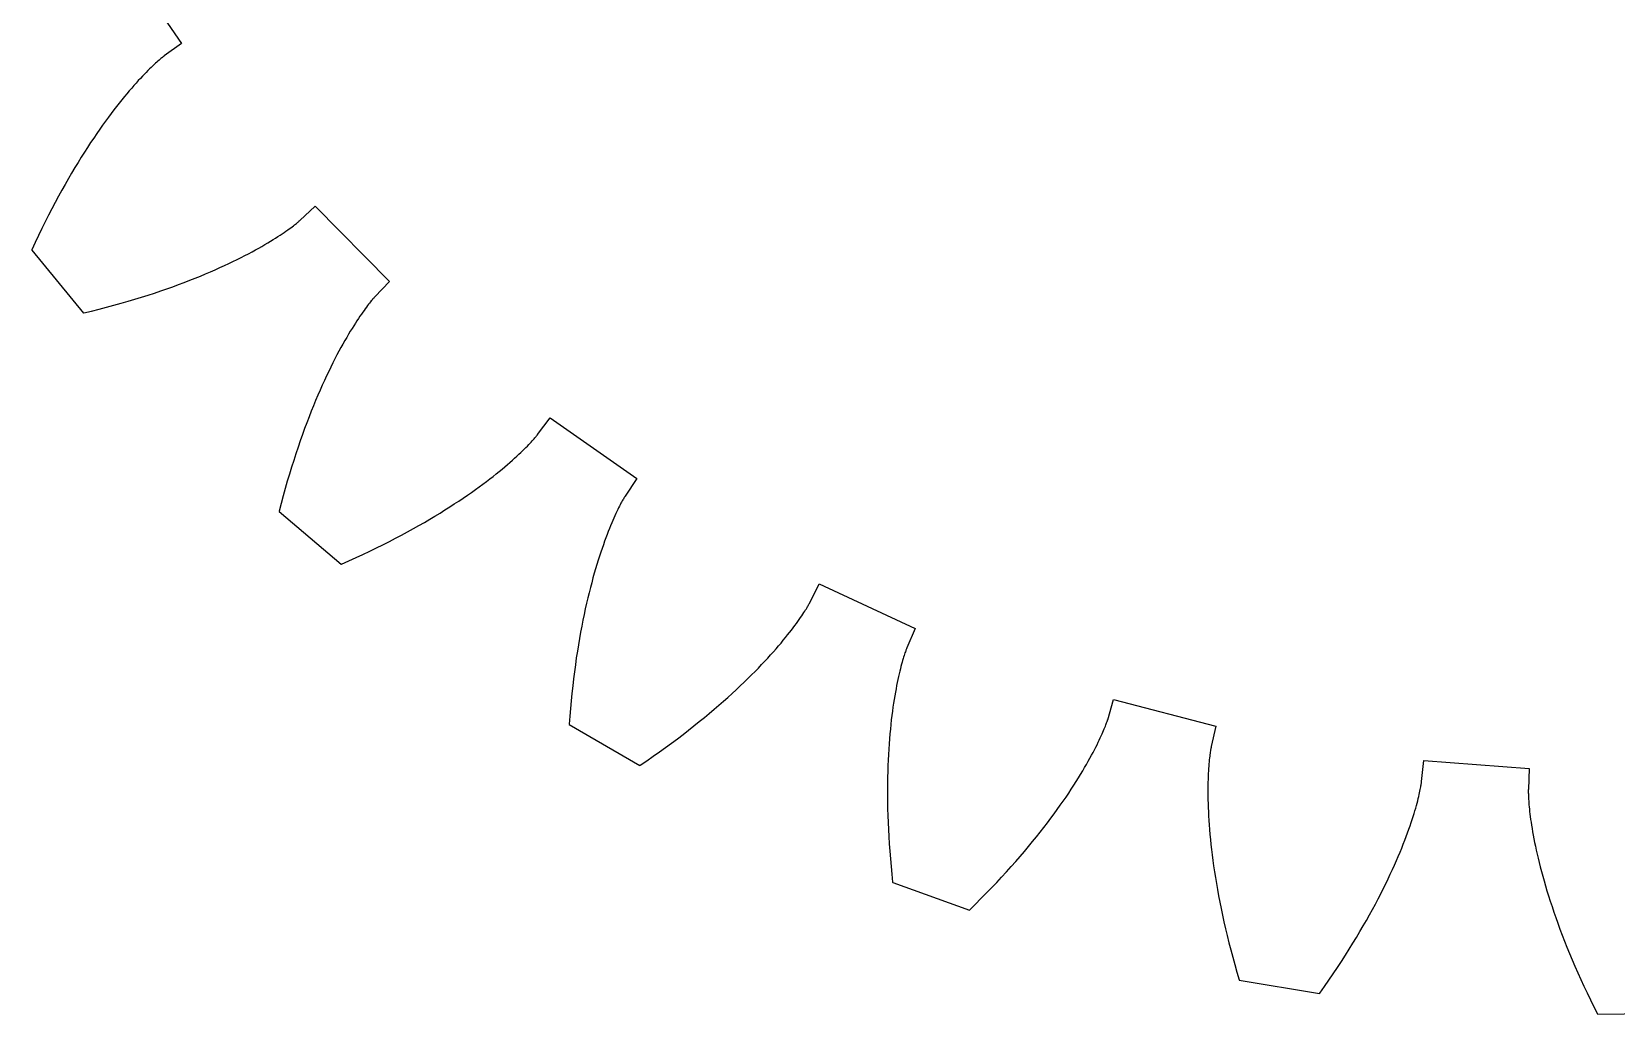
# Model space of a CAD drawing. Header units: metres. Extents: x -37 to 37, y -37 to 36.9.
# Drawn here: x -29.05 to 0.15, y -37 to -18.89 of the extents above; entities that cross this region are included whole.
import ezdxf

# ---------------------------------------------------------------- set-up
doc = ezdxf.new("R2010")
doc.units = ezdxf.units.M
doc.layers.add('1', color=7, linetype='Continuous')

msp = doc.modelspace()

# ---------------------------------------------------------------- linework, layer by layer
at = {"layer": '1'}
for p, q in [((-27.390263, -17.493525), (-26.293037, -19.103043)), ((-26.293037, -19.103043), (-26.607939, -19.331831)), ((-26.848536, -19.543451), (-26.878139, -19.572292)), ((-26.820494, -19.516603), (-26.848536, -19.543451)), ((-26.794043, -19.49172), (-26.820494, -19.516603)), ((-26.769217, -19.468767), (-26.794043, -19.49172)), ((-26.74604, -19.447714), (-26.769217, -19.468767)), ((-26.724554, -19.428534), (-26.74604, -19.447714)), ((-26.704784, -19.411192), (-26.724554, -19.428534)), ((-26.68676, -19.395658), (-26.704784, -19.411192)), ((-26.670509, -19.381901), (-26.68676, -19.395658)), ((-26.656069, -19.369888), (-26.670509, -19.381901)), ((-26.643461, -19.359585), (-26.656069, -19.369888)), ((-26.632719, -19.350962), (-26.643461, -19.359585)), ((-26.623871, -19.343983), (-26.632719, -19.350962)), ((-26.61694, -19.338614), (-26.623871, -19.343983)), ((-26.611958, -19.334824), (-26.61694, -19.338614)), ((-26.607939, -19.331831), (-26.611958, -19.334824)), ((-27.126192, -19.832314), (-27.167051, -19.878098)), ((-27.086618, -19.788744), (-27.126192, -19.832314)), ((-27.048367, -19.74736), (-27.086618, -19.788744)), ((-27.011469, -19.708136), (-27.048367, -19.74736)), ((-26.975965, -19.671045), (-27.011469, -19.708136)), ((-26.941887, -19.636059), (-26.975965, -19.671045)), ((-26.909266, -19.603149), (-26.941887, -19.636059)), ((-26.878139, -19.572292), (-26.909266, -19.603149)), ((-27.389378, -20.141071), (-27.437193, -20.200651)), ((-27.342628, -20.083853), (-27.389378, -20.141071)), ((-27.296988, -20.028971), (-27.342628, -20.083853)), ((-27.252487, -19.9764), (-27.296988, -20.028971)), ((-27.20916, -19.926115), (-27.252487, -19.9764)), ((-27.167051, -19.878098), (-27.20916, -19.926115)), ((-27.586653, -20.393764), (-27.638353, -20.463001)), ((-27.535868, -20.326973), (-27.586653, -20.393764)), ((-27.486034, -20.262609), (-27.535868, -20.326973)), ((-27.437193, -20.200651), (-27.486034, -20.262609)), ((-27.798548, -20.685608), (-27.853508, -20.764839)), ((-27.744341, -20.608904), (-27.798548, -20.685608)), ((-27.690929, -20.534708), (-27.744341, -20.608904)), ((-27.638353, -20.463001), (-27.690929, -20.534708)), ((-28.022533, -21.017891), (-28.080116, -21.107418)), ((-27.965542, -20.930962), (-28.022533, -21.017891)), ((-27.909189, -20.846619), (-27.965542, -20.930962)), ((-27.853508, -20.764839), (-27.909189, -20.846619)), ((-28.196903, -21.294342), (-28.256021, -21.391769)), ((-28.138254, -21.199562), (-28.196903, -21.294342)), ((-28.080116, -21.107418), (-28.138254, -21.199562)), ((-28.3755, -21.594633), (-28.435776, -21.7001)), ((-28.315567, -21.491861), (-28.3755, -21.594633)), ((-28.256021, -21.391769), (-28.315567, -21.491861)), ((-28.496353, -21.808273), (-28.55719, -21.919167)), ((-28.435776, -21.7001), (-28.496353, -21.808273)), ((-28.679464, -22.149164), (-28.740818, -22.268293)), ((-28.618242, -22.032793), (-28.679464, -22.149164)), ((-28.55719, -21.919167), (-28.618242, -22.032793)), ((-24.11186, -22.367842), (-23.8265, -22.103121)), ((-23.8265, -22.103121), (-22.459515, -23.490852)), ((-28.802258, -22.390188), (-28.863737, -22.514862)), ((-28.740818, -22.268293), (-28.802258, -22.390188)), ((-24.277395, -22.499598), (-24.252258, -22.48093)), ((-24.252258, -22.48093), (-24.229286, -22.463558)), ((-24.229286, -22.463558), (-24.20845, -22.447514)), ((-24.20845, -22.447514), (-24.189724, -22.432833)), ((-24.189724, -22.432833), (-24.173084, -22.419552)), ((-24.173084, -22.419552), (-24.158504, -22.407703)), ((-24.158504, -22.407703), (-24.14596, -22.397327)), ((-24.14596, -22.397327), (-24.13542, -22.388456)), ((-24.13542, -22.388456), (-24.126863, -22.381123)), ((-24.126863, -22.381123), (-24.120256, -22.37536)), ((-24.120256, -22.37536), (-24.115572, -22.371206)), ((-24.115572, -22.371206), (-24.11186, -22.367842)), ((-28.986647, -22.772581), (-29.047987, -22.905645)), ((-28.925215, -22.642324), (-28.986647, -22.772581)), ((-28.863737, -22.514862), (-28.925215, -22.642324)), ((-24.703106, -22.779541), (-24.652708, -22.74914)), ((-24.652708, -22.74914), (-24.604708, -22.719612)), ((-24.604708, -22.719612), (-24.55909, -22.690996)), ((-24.55909, -22.690996), (-24.515833, -22.663332)), ((-24.515833, -22.663332), (-24.474918, -22.636662)), ((-24.474918, -22.636662), (-24.436323, -22.611021)), ((-24.436323, -22.611021), (-24.400028, -22.586449)), ((-24.400028, -22.586449), (-24.366009, -22.562981)), ((-24.366009, -22.562981), (-24.334246, -22.540659)), ((-24.334246, -22.540659), (-24.304716, -22.519518)), ((-24.304716, -22.519518), (-24.277395, -22.499598)), ((-29.047987, -22.905645), (-29.051403, -22.913229)), ((-29.051403, -22.913229), (-28.098133, -24.072702)), ((-25.267645, -23.08584), (-25.19486, -23.049393)), ((-25.19486, -23.049393), (-25.124628, -23.013454)), ((-25.124628, -23.013454), (-25.056927, -22.97806)), ((-25.056927, -22.97806), (-24.991747, -22.943258)), ((-24.991747, -22.943258), (-24.929077, -22.90909)), ((-24.929077, -22.90909), (-24.868895, -22.875593)), ((-24.868895, -22.875593), (-24.81118, -22.842806)), ((-24.81118, -22.842806), (-24.755926, -22.810778)), ((-24.755926, -22.810778), (-24.703106, -22.779541)), ((-25.943316, -23.390619), (-25.849669, -23.351639)), ((-25.849669, -23.351639), (-25.758665, -23.312822)), ((-25.758665, -23.312822), (-25.670303, -23.274218)), ((-25.670303, -23.274218), (-25.584566, -23.235867)), ((-25.584566, -23.235867), (-25.501442, -23.197807)), ((-25.501442, -23.197807), (-25.420923, -23.160089)), ((-25.420923, -23.160089), (-25.342995, -23.122753)), ((-25.342995, -23.122753), (-25.267645, -23.08584)), ((-26.673731, -23.664515), (-26.56131, -23.625586)), ((-26.56131, -23.625586), (-26.451593, -23.586517)), ((-26.451593, -23.586517), (-26.344574, -23.547352)), ((-26.344574, -23.547352), (-26.240244, -23.508137)), ((-26.240244, -23.508137), (-26.138596, -23.468914)), ((-26.138596, -23.468914), (-26.039623, -23.429728)), ((-26.039623, -23.429728), (-25.943316, -23.390619)), ((-22.459515, -23.490852), (-22.728504, -23.772194)), ((-27.671, -23.965605), (-27.536791, -23.929392)), ((-27.536791, -23.929392), (-27.405315, -23.892683)), ((-27.405315, -23.892683), (-27.276571, -23.85552)), ((-27.276571, -23.85552), (-27.150558, -23.817955)), ((-27.150558, -23.817955), (-27.027271, -23.780025)), ((-27.027271, -23.780025), (-26.906706, -23.741779)), ((-26.906706, -23.741779), (-26.788862, -23.70326)), ((-26.788862, -23.70326), (-26.673731, -23.664515)), ((-22.862738, -23.935726), (-22.883068, -23.962744)), ((-22.843695, -23.910873), (-22.862738, -23.935726)), ((-22.825977, -23.888165), (-22.843695, -23.910873)), ((-22.809622, -23.867573), (-22.825977, -23.888165)), ((-22.794661, -23.84907), (-22.809622, -23.867573)), ((-22.781128, -23.832632), (-22.794661, -23.84907)), ((-22.769064, -23.818232), (-22.781128, -23.832632)), ((-22.758499, -23.805845), (-22.769064, -23.818232)), ((-22.74947, -23.795441), (-22.758499, -23.805845)), ((-22.742008, -23.786995), (-22.74947, -23.795441)), ((-22.736149, -23.780476), (-22.742008, -23.786995)), ((-22.731922, -23.775854), (-22.736149, -23.780476)), ((-22.728504, -23.772194), (-22.731922, -23.775854)), ((-28.098133, -24.072702), (-28.090033, -24.070818)), ((-28.090033, -24.070818), (-27.94762, -24.036364)), ((-27.94762, -24.036364), (-27.807941, -24.001278)), ((-27.807941, -24.001278), (-27.671, -23.965605)), ((-23.058357, -24.214504), (-23.087658, -24.259687)), ((-23.030046, -24.171669), (-23.058357, -24.214504)), ((-23.002762, -24.131163), (-23.030046, -24.171669)), ((-22.976542, -24.092957), (-23.002762, -24.131163)), ((-22.951426, -24.057037), (-22.976542, -24.092957)), ((-22.927448, -24.023375), (-22.951426, -24.057037)), ((-22.90465, -23.991951), (-22.927448, -24.023375)), ((-22.883068, -23.962744), (-22.90465, -23.991951)), ((-23.247601, -24.521494), (-23.282, -24.581165)), ((-23.213947, -24.464279), (-23.247601, -24.521494)), ((-23.181091, -24.409513), (-23.213947, -24.464279)), ((-23.149063, -24.357172), (-23.181091, -24.409513)), ((-23.117905, -24.307236), (-23.149063, -24.357172)), ((-23.087658, -24.259687), (-23.117905, -24.307236)), ((-23.389297, -24.775122), (-23.426291, -24.844805)), ((-23.352888, -24.707962), (-23.389297, -24.775122)), ((-23.317108, -24.643314), (-23.352888, -24.707962)), ((-23.282, -24.581165), (-23.317108, -24.643314)), ((-23.54038, -25.069174), (-23.579308, -25.149117)), ((-23.501873, -24.991817), (-23.54038, -25.069174)), ((-23.463829, -24.917032), (-23.501873, -24.991817)), ((-23.426291, -24.844805), (-23.463829, -24.917032)), ((-23.658253, -25.316807), (-23.698181, -25.404577)), ((-23.618612, -25.231657), (-23.658253, -25.316807)), ((-23.579308, -25.149117), (-23.618612, -25.231657)), ((-23.819307, -25.683743), (-23.85998, -25.782114)), ((-23.778753, -25.588036), (-23.819307, -25.683743)), ((-23.738365, -25.494986), (-23.778753, -25.588036)), ((-23.698181, -25.404577), (-23.738365, -25.494986)), ((-23.90073, -25.88316), (-23.941511, -25.986887)), ((-23.85998, -25.782114), (-23.90073, -25.88316)), ((-24.023001, -26.202421), (-24.06362, -26.314243)), ((-23.982285, -26.093306), (-24.023001, -26.202421)), ((-23.941511, -25.986887), (-23.982285, -26.093306)), ((-19.730436, -26.313721), (-19.496929, -26.002302)), ((-19.496929, -26.002302), (-17.904123, -27.12365)), ((-24.144384, -26.546028), (-24.184443, -26.666002)), ((-24.104095, -26.428776), (-24.144384, -26.546028)), ((-24.06362, -26.314243), (-24.104095, -26.428776)), ((-19.974939, -26.580269), (-19.945656, -26.551104)), ((-19.945656, -26.551104), (-19.918388, -26.52347)), ((-19.918388, -26.52347), (-19.893108, -26.497396)), ((-19.893108, -26.497396), (-19.869785, -26.472918)), ((-19.869785, -26.472918), (-19.848385, -26.450062)), ((-19.848385, -26.450062), (-19.828884, -26.428867)), ((-19.828884, -26.428867), (-19.811247, -26.409359)), ((-19.811247, -26.409359), (-19.795443, -26.391571)), ((-19.795443, -26.391571), (-19.781443, -26.375532)), ((-19.781443, -26.375532), (-19.769213, -26.361273)), ((-19.769213, -26.361273), (-19.75872, -26.348822)), ((-19.75872, -26.348822), (-19.749937, -26.338211)), ((-19.749937, -26.338211), (-19.742826, -26.329468)), ((-19.742826, -26.329468), (-19.737352, -26.322618)), ((-19.737352, -26.322618), (-19.733488, -26.317694)), ((-19.733488, -26.317694), (-19.730436, -26.313721)), ((-24.224224, -26.788704), (-24.263683, -26.914137)), ((-24.184443, -26.666002), (-24.224224, -26.788704)), ((-20.285061, -26.864542), (-20.238668, -26.824377)), ((-20.238668, -26.824377), (-20.194508, -26.785463)), ((-20.194508, -26.785463), (-20.152552, -26.747839)), ((-20.152552, -26.747839), (-20.112776, -26.711538)), ((-20.112776, -26.711538), (-20.075153, -26.676596)), ((-20.075153, -26.676596), (-20.03966, -26.643049)), ((-20.03966, -26.643049), (-20.006262, -26.610928)), ((-20.006262, -26.610928), (-19.974939, -26.580269)), ((-24.30278, -27.042307), (-24.341467, -27.173214)), ((-24.263683, -26.914137), (-24.30278, -27.042307)), ((-20.674335, -27.177696), (-20.611649, -27.129795)), ((-20.611649, -27.129795), (-20.551355, -27.082882)), ((-20.551355, -27.082882), (-20.493439, -27.037001)), ((-20.493439, -27.037001), (-20.437876, -26.992191)), ((-20.437876, -26.992191), (-20.38464, -26.948486)), ((-20.38464, -26.948486), (-20.333708, -26.905922)), ((-20.333708, -26.905922), (-20.285061, -26.864542)), ((-17.904123, -27.12365), (-18.118555, -27.448498)), ((-24.417429, -27.443251), (-24.454615, -27.582386)), ((-24.379698, -27.306862), (-24.417429, -27.443251)), ((-24.341467, -27.173214), (-24.379698, -27.306862)), ((-21.101994, -27.483803), (-21.024481, -27.430758)), ((-21.024481, -27.430758), (-20.94949, -27.378469)), ((-20.94949, -27.378469), (-20.876999, -27.326981)), ((-20.876999, -27.326981), (-20.80699, -27.276329)), ((-20.80699, -27.276329), (-20.739443, -27.226555)), ((-20.739443, -27.226555), (-20.674335, -27.177696)), ((-24.491209, -27.724262), (-24.493217, -27.732334)), ((-24.493217, -27.732334), (-23.348232, -28.702961)), ((-24.454615, -27.582386), (-24.491209, -27.724262)), ((-21.527996, -27.758986), (-21.437611, -27.702757)), ((-21.437611, -27.702757), (-21.349834, -27.647081)), ((-21.349834, -27.647081), (-21.264652, -27.592007)), ((-21.264652, -27.592007), (-21.182043, -27.537563)), ((-21.182043, -27.537563), (-21.101994, -27.483803)), ((-18.269453, -27.731165), (-18.287033, -27.768568)), ((-18.252632, -27.696175), (-18.269453, -27.731165)), ((-18.23661, -27.663584), (-18.252632, -27.696175)), ((-18.221432, -27.633369), (-18.23661, -27.663584)), ((-18.207132, -27.605516), (-18.221432, -27.633369)), ((-18.193756, -27.580009), (-18.207132, -27.605516)), ((-18.181339, -27.556828), (-18.193756, -27.580009)), ((-18.169922, -27.535952), (-18.181339, -27.556828)), ((-18.159542, -27.517361), (-18.169922, -27.535952)), ((-18.150244, -27.50104), (-18.159542, -27.517361)), ((-18.142059, -27.486963), (-18.150244, -27.50104)), ((-18.135033, -27.475115), (-18.142059, -27.486963)), ((-18.1292, -27.465473), (-18.135033, -27.475115)), ((-18.124598, -27.458012), (-18.1292, -27.465473)), ((-18.121265, -27.452711), (-18.124598, -27.458012)), ((-18.118555, -27.448498), (-18.121265, -27.452711)), ((-22.019606, -28.046997), (-21.915943, -27.988619)), ((-21.915943, -27.988619), (-21.814966, -27.930588)), ((-21.814966, -27.930588), (-21.716658, -27.872944)), ((-21.716658, -27.872944), (-21.621006, -27.815729)), ((-21.621006, -27.815729), (-21.527996, -27.758986)), ((-18.384892, -27.992287), (-18.406162, -28.044472)), ((-18.36413, -27.942598), (-18.384892, -27.992287)), ((-18.343922, -27.895397), (-18.36413, -27.942598)), ((-18.32431, -27.850668), (-18.343922, -27.895397)), ((-18.305332, -27.808395), (-18.32431, -27.850668)), ((-18.287033, -27.768568), (-18.305332, -27.808395)), ((-22.578651, -28.342573), (-22.461372, -28.283112)), ((-22.461372, -28.283112), (-22.346838, -28.223778)), ((-22.346838, -28.223778), (-22.235041, -28.164619)), ((-22.235041, -28.164619), (-22.125967, -28.105677)), ((-22.125967, -28.105677), (-22.019606, -28.046997)), ((-18.495518, -28.278444), (-18.518709, -28.343298)), ((-18.472622, -28.216141), (-18.495518, -28.278444)), ((-18.450071, -28.156389), (-18.472622, -28.216141)), ((-18.427904, -28.099169), (-18.450071, -28.156389)), ((-18.406162, -28.044472), (-18.427904, -28.099169)), ((-23.206627, -28.640331), (-23.075459, -28.58087)), ((-23.075459, -28.58087), (-22.947084, -28.521318)), ((-22.947084, -28.521318), (-22.821499, -28.461721)), ((-22.821499, -28.461721), (-22.698692, -28.402126)), ((-22.698692, -28.402126), (-22.578651, -28.342573)), ((-18.589649, -28.553297), (-18.613605, -28.628466)), ((-18.565817, -28.480715), (-18.589649, -28.553297)), ((-18.542156, -28.410719), (-18.565817, -28.480715)), ((-18.518709, -28.343298), (-18.542156, -28.410719)), ((-23.348232, -28.702961), (-23.340599, -28.699659)), ((-23.340599, -28.699659), (-23.206627, -28.640331)), ((-18.685799, -28.869602), (-18.709826, -28.95521)), ((-18.661724, -28.786612), (-18.685799, -28.869602)), ((-18.637646, -28.706236), (-18.661724, -28.786612)), ((-18.613605, -28.628466), (-18.637646, -28.706236)), ((-18.757561, -29.134302), (-18.781176, -29.227791)), ((-18.733761, -29.043442), (-18.757561, -29.134302)), ((-18.709826, -28.95521), (-18.733761, -29.043442)), ((-14.71486, -29.413857), (-14.540711, -29.065746)), ((-14.540711, -29.065746), (-12.773279, -29.884668)), ((-18.827696, -29.422688), (-18.850508, -29.524097)), ((-18.804571, -29.323921), (-18.827696, -29.422688)), ((-18.781176, -29.227791), (-18.804571, -29.323921)), ((-14.764922, -29.502064), (-14.75401, -29.483782)), ((-14.75401, -29.483782), (-14.744523, -29.467567)), ((-14.744523, -29.467567), (-14.736423, -29.453444)), ((-14.736423, -29.453444), (-14.729674, -29.441435)), ((-14.729674, -29.441435), (-14.724238, -29.431562)), ((-14.724238, -29.431562), (-14.720078, -29.423847)), ((-14.720078, -29.423847), (-14.717153, -29.41831)), ((-14.717153, -29.41831), (-14.71486, -29.413857)), ((-18.895014, -29.734848), (-18.91662, -29.844191)), ((-18.872961, -29.628149), (-18.895014, -29.734848)), ((-18.850508, -29.524097), (-18.872961, -29.628149)), ((-14.960311, -29.793106), (-14.933186, -29.755537)), ((-14.933186, -29.755537), (-14.90784, -29.719778)), ((-14.90784, -29.719778), (-14.884235, -29.685854)), ((-14.884235, -29.685854), (-14.862341, -29.653793)), ((-14.862341, -29.653793), (-14.842122, -29.623627)), ((-14.842122, -29.623627), (-14.823544, -29.595377)), ((-14.823544, -29.595377), (-14.806568, -29.569067)), ((-14.806568, -29.569067), (-14.791165, -29.544731)), ((-14.791165, -29.544731), (-14.777295, -29.522387)), ((-14.777295, -29.522387), (-14.764922, -29.502064)), ((-18.958315, -30.070812), (-18.978313, -30.188089)), ((-18.937737, -29.956179), (-18.958315, -30.070812)), ((-18.91662, -29.844191), (-18.937737, -29.956179)), ((-15.202696, -30.104258), (-15.162219, -30.054857)), ((-15.162219, -30.054857), (-15.123744, -30.007053)), ((-15.123744, -30.007053), (-15.087241, -29.960882)), ((-15.087241, -29.960882), (-15.052678, -29.91637)), ((-15.052678, -29.91637), (-15.020023, -29.87355)), ((-15.020023, -29.87355), (-14.989244, -29.832451)), ((-14.989244, -29.832451), (-14.960311, -29.793106)), ((-12.773279, -29.884668), (-12.92626, -30.242586)), ((-18.997688, -30.30801), (-19.016394, -30.430571)), ((-18.978313, -30.188089), (-18.997688, -30.30801)), ((-15.436195, -30.374161), (-15.385248, -30.317236)), ((-15.385248, -30.317236), (-15.336453, -30.261751)), ((-15.336453, -30.261751), (-15.289784, -30.207741)), ((-15.289784, -30.207741), (-15.24521, -30.155233)), ((-15.24521, -30.155233), (-15.202696, -30.104258)), ((-12.968692, -30.360384), (-12.976769, -30.38541)), ((-12.961185, -30.337805), (-12.968692, -30.360384)), ((-12.954293, -30.317661), (-12.961185, -30.337805)), ((-12.948057, -30.29994), (-12.954293, -30.317661)), ((-12.942519, -30.28463), (-12.948057, -30.29994)), ((-12.937721, -30.271717), (-12.942519, -30.28463)), ((-12.933703, -30.261189), (-12.937721, -30.271717)), ((-12.930508, -30.253025), (-12.933703, -30.261189)), ((-12.928175, -30.247213), (-12.930508, -30.253025)), ((-12.92626, -30.242586), (-12.928175, -30.247213)), ((-19.034386, -30.555769), (-19.051619, -30.683603)), ((-19.016394, -30.430571), (-19.034386, -30.555769)), ((-15.724205, -30.679165), (-15.662073, -30.615559)), ((-15.662073, -30.615559), (-15.602233, -30.553221)), ((-15.602233, -30.553221), (-15.544659, -30.492186)), ((-15.544659, -30.492186), (-15.489322, -30.432487)), ((-15.489322, -30.432487), (-15.436195, -30.374161)), ((-13.045774, -30.630049), (-13.056898, -30.675032)), ((-13.034881, -30.587593), (-13.045774, -30.630049)), ((-13.024261, -30.547653), (-13.034881, -30.587593)), ((-13.013957, -30.510223), (-13.024261, -30.547653)), ((-13.004014, -30.475294), (-13.013957, -30.510223)), ((-12.994473, -30.442856), (-13.004014, -30.475294)), ((-12.985377, -30.412895), (-12.994473, -30.442856)), ((-12.976769, -30.38541), (-12.985377, -30.412895)), ((-19.083632, -30.947157), (-19.098322, -31.082867)), ((-19.068048, -30.814066), (-19.083632, -30.947157)), ((-19.051619, -30.683603), (-19.068048, -30.814066)), ((-16.070152, -31.014944), (-15.996174, -30.945545)), ((-15.996174, -30.945545), (-15.924613, -30.877226)), ((-15.924613, -30.877226), (-15.85545, -30.810036)), ((-15.85545, -30.810036), (-15.788655, -30.744003)), ((-15.788655, -30.744003), (-15.724205, -30.679165)), ((-13.114455, -30.938036), (-13.12605, -30.998295)), ((-13.102831, -30.880337), (-13.114455, -30.938036)), ((-13.091219, -30.825191), (-13.102831, -30.880337)), ((-13.079663, -30.772594), (-13.091219, -30.825191)), ((-13.068209, -30.722544), (-13.079663, -30.772594)), ((-13.056898, -30.675032), (-13.068209, -30.722544)), ((-19.112074, -31.221193), (-19.124846, -31.362129)), ((-19.098322, -31.082867), (-19.112074, -31.221193)), ((-16.390753, -31.302675), (-16.306854, -31.229301)), ((-16.306854, -31.229301), (-16.22547, -31.156862)), ((-16.22547, -31.156862), (-16.146578, -31.085398)), ((-16.146578, -31.085398), (-16.070152, -31.014944)), ((-13.16021, -31.194456), (-13.171242, -31.264978)), ((-13.148972, -31.126503), (-13.16021, -31.194456)), ((-13.137568, -31.061113), (-13.148972, -31.126503)), ((-13.12605, -30.998295), (-13.137568, -31.061113)), ((-9.226336, -31.568605), (-9.117143, -31.194996)), ((-9.117143, -31.194996), (-7.231899, -31.685165)), ((-19.136589, -31.505667), (-19.147264, -31.651798)), ((-19.124846, -31.362129), (-19.136589, -31.505667)), ((-16.751928, -31.604753), (-16.657753, -31.528025)), ((-16.657753, -31.528025), (-16.566181, -31.452076)), ((-16.566181, -31.452076), (-16.477188, -31.376947)), ((-16.477188, -31.376947), (-16.390753, -31.302675)), ((-13.202663, -31.491985), (-13.212431, -31.572798)), ((-13.192514, -31.413748), (-13.202663, -31.491985)), ((-13.182025, -31.338076), (-13.192514, -31.413748)), ((-13.171242, -31.264978), (-13.182025, -31.338076)), ((-19.147264, -31.651798), (-19.147799, -31.660099)), ((-19.147799, -31.660099), (-17.8479, -32.410683)), ((-17.050261, -31.839226), (-16.948162, -31.760395)), ((-16.948162, -31.760395), (-16.848724, -31.682224)), ((-16.848724, -31.682224), (-16.751928, -31.604753)), ((-13.23064, -31.742136), (-13.238996, -31.830658)), ((-13.221771, -31.656181), (-13.23064, -31.742136)), ((-13.212431, -31.572798), (-13.221771, -31.656181)), ((-9.328604, -31.831022), (-9.314096, -31.797728)), ((-9.314096, -31.797728), (-9.300861, -31.766615)), ((-9.300861, -31.766615), (-9.288857, -31.737698)), ((-9.288857, -31.737698), (-9.278046, -31.711002)), ((-9.278046, -31.711002), (-9.268388, -31.686541)), ((-9.268388, -31.686541), (-9.259843, -31.664335)), ((-9.259843, -31.664335), (-9.252371, -31.644398)), ((-9.252371, -31.644398), (-9.245932, -31.626749)), ((-9.245932, -31.626749), (-9.240484, -31.611408)), ((-9.240484, -31.611408), (-9.235988, -31.598387)), ((-9.235988, -31.598387), (-9.232402, -31.587702)), ((-9.232402, -31.587702), (-9.229686, -31.579367)), ((-9.229686, -31.579367), (-9.227797, -31.573397)), ((-9.227797, -31.573397), (-9.226336, -31.568605)), ((-7.231899, -31.685165), (-7.318512, -32.064648)), ((-17.485634, -32.160332), (-17.372707, -32.079269)), ((-17.372707, -32.079269), (-17.262516, -31.998703)), ((-17.262516, -31.998703), (-17.155039, -31.918673)), ((-17.155039, -31.918673), (-17.050261, -31.839226)), ((-13.260528, -32.111599), (-13.266382, -32.210365)), ((-13.253984, -32.015396), (-13.260528, -32.111599)), ((-13.246792, -31.921747), (-13.253984, -32.015396)), ((-13.238996, -31.830658), (-13.246792, -31.921747)), ((-9.468997, -32.123363), (-9.444513, -32.075401)), ((-9.444513, -32.075401), (-9.421568, -32.029469)), ((-9.421568, -32.029469), (-9.400125, -31.985588)), ((-9.400125, -31.985588), (-9.380143, -31.943779)), ((-9.380143, -31.943779), (-9.361589, -31.90407)), ((-9.361589, -31.90407), (-9.344421, -31.866476)), ((-9.344421, -31.866476), (-9.328604, -31.831022)), ((-7.327003, -32.108917), (-7.329719, -32.124969)), ((-7.324588, -32.095356), (-7.327003, -32.108917)), ((-7.322515, -32.084278), (-7.324588, -32.095356)), ((-7.320828, -32.075676), (-7.322515, -32.084278)), ((-7.31957, -32.069542), (-7.320828, -32.075676)), ((-7.318512, -32.064648), (-7.31957, -32.069542)), ((-17.8479, -32.410683), (-17.840981, -32.406071)), ((-17.840981, -32.406071), (-17.719753, -32.323776)), ((-17.719753, -32.323776), (-17.601311, -32.241848)), ((-17.601311, -32.241848), (-17.485634, -32.160332)), ((-13.271499, -32.311668), (-13.275837, -32.415524)), ((-13.266382, -32.210365), (-13.271499, -32.311668)), ((-9.650268, -32.452389), (-9.615784, -32.392765)), ((-9.615784, -32.392765), (-9.583055, -32.335018)), ((-9.583055, -32.335018), (-9.552051, -32.279186)), ((-9.552051, -32.279186), (-9.522729, -32.225281)), ((-9.522729, -32.225281), (-9.495057, -32.173332)), ((-9.495057, -32.173332), (-9.468997, -32.123363)), ((-7.360466, -32.382309), (-7.363785, -32.423504)), ((-7.357012, -32.343639), (-7.360466, -32.382309)), ((-7.353466, -32.307499), (-7.357012, -32.343639)), ((-7.349871, -32.273876), (-7.353466, -32.307499)), ((-7.34627, -32.242775), (-7.349871, -32.273876)), ((-7.342709, -32.214195), (-7.34627, -32.242775)), ((-7.339229, -32.188129), (-7.342709, -32.214195)), ((-7.335876, -32.16457), (-7.339229, -32.188129)), ((-7.332691, -32.14352), (-7.335876, -32.16457)), ((-7.329719, -32.124969), (-7.332691, -32.14352)), ((-3.441278, -32.70871), (-3.400551, -32.321609)), ((-3.400551, -32.321609), (-1.45808, -32.467278)), ((-13.281998, -32.630836), (-13.283732, -32.742279)), ((-13.279351, -32.521915), (-13.281998, -32.630836)), ((-13.275837, -32.415524), (-13.279351, -32.521915)), ((-9.806468, -32.709152), (-9.764609, -32.642277)), ((-9.764609, -32.642277), (-9.724646, -32.577171)), ((-9.724646, -32.577171), (-9.686543, -32.513866)), ((-9.686543, -32.513866), (-9.650268, -32.452389)), ((-7.376793, -32.667343), (-7.378371, -32.723675)), ((-7.374815, -32.613529), (-7.376793, -32.667343)), ((-7.372481, -32.562237), (-7.374815, -32.613529)), ((-7.369835, -32.51347), (-7.372481, -32.562237)), ((-7.366922, -32.467224), (-7.369835, -32.51347)), ((-7.363785, -32.423504), (-7.366922, -32.467224)), ((-1.45808, -32.467278), (-1.475543, -32.856125)), ((-13.283732, -32.742279), (-13.284513, -32.856236)), ((-13.284513, -32.856236), (-13.284292, -32.972702)), ((-13.284292, -32.972702), (-13.28303, -33.091667)), ((-9.99353, -32.993805), (-9.943754, -32.920128)), ((-9.943754, -32.920128), (-9.896007, -32.848106)), ((-9.896007, -32.848106), (-9.850256, -32.777771)), ((-9.850256, -32.777771), (-9.806468, -32.709152)), ((-7.380155, -32.843884), (-7.380272, -32.907749)), ((-7.380272, -32.907749), (-7.379816, -32.974125)), ((-7.379507, -32.782524), (-7.380155, -32.843884)), ((-7.379816, -32.974125), (-7.37874, -33.042992)), ((-7.378371, -32.723675), (-7.379507, -32.782524)), ((-3.50428, -33.022877), (-3.495047, -32.985168)), ((-3.495047, -32.985168), (-3.486717, -32.949821)), ((-3.486717, -32.949821), (-3.47925, -32.916843)), ((-3.47925, -32.916843), (-3.472602, -32.88625)), ((-3.472602, -32.88625), (-3.466732, -32.858051)), ((-3.466732, -32.858051), (-3.461596, -32.83226)), ((-3.461596, -32.83226), (-3.457154, -32.808884)), ((-3.457154, -32.808884), (-3.453362, -32.787933)), ((-3.453362, -32.787933), (-3.450177, -32.769421)), ((-3.450177, -32.769421), (-3.447556, -32.753349)), ((-3.447556, -32.753349), (-3.445457, -32.739735)), ((-3.445457, -32.739735), (-3.443837, -32.728584)), ((-3.443837, -32.728584), (-3.442652, -32.719898)), ((-3.442652, -32.719898), (-3.44186, -32.713688)), ((-3.44186, -32.713688), (-3.441278, -32.70871)), ((-1.475976, -32.876156), (-1.476037, -32.887424)), ((-1.476037, -32.887424), (-1.475992, -32.901199)), ((-1.475992, -32.901199), (-1.475798, -32.91748)), ((-1.475852, -32.86739), (-1.475976, -32.876156)), ((-1.475709, -32.86113), (-1.475852, -32.86739)), ((-1.475798, -32.91748), (-1.475409, -32.936264)), ((-1.475543, -32.856125), (-1.475709, -32.86113)), ((-1.475409, -32.936264), (-1.474784, -32.957542)), ((-1.474784, -32.957542), (-1.473878, -32.981319)), ((-1.473878, -32.981319), (-1.472647, -33.007591)), ((-13.28303, -33.091667), (-13.28068, -33.21312)), ((-13.28068, -33.21312), (-13.277201, -33.337051)), ((-10.213565, -33.304466), (-10.155353, -33.224468)), ((-10.155353, -33.224468), (-10.099298, -33.146008)), ((-10.099298, -33.146008), (-10.045367, -33.069111)), ((-10.045367, -33.069111), (-9.99353, -32.993805)), ((-7.37874, -33.042992), (-7.377003, -33.114353)), ((-7.377003, -33.114353), (-7.374561, -33.188202)), ((-7.374561, -33.188202), (-7.37137, -33.264526)), ((-7.37137, -33.264526), (-7.367385, -33.343323)), ((-3.580984, -33.297882), (-3.565458, -33.246319)), ((-3.565458, -33.246319), (-3.551083, -33.197025)), ((-3.551083, -33.197025), (-3.537819, -33.150021)), ((-3.537819, -33.150021), (-3.525624, -33.10532)), ((-3.525624, -33.10532), (-3.514459, -33.062935)), ((-3.514459, -33.062935), (-3.50428, -33.022877)), ((-1.472647, -33.007591), (-1.471048, -33.036346)), ((-1.471048, -33.036346), (-1.469037, -33.067593)), ((-1.469037, -33.067593), (-1.466572, -33.101315)), ((-1.466572, -33.101315), (-1.463607, -33.137508)), ((-1.463607, -33.137508), (-1.460102, -33.176174)), ((-1.460102, -33.176174), (-1.456011, -33.2173)), ((-1.456011, -33.2173), (-1.451291, -33.260876)), ((-1.451291, -33.260876), (-1.445901, -33.306896)), ((-13.277201, -33.337051), (-13.272549, -33.463448)), ((-13.272549, -33.463448), (-13.266679, -33.592304)), ((-10.468585, -33.639137), (-10.401443, -33.553329)), ((-10.401443, -33.553329), (-10.336579, -33.468929)), ((-10.336579, -33.468929), (-10.273963, -33.38596)), ((-10.273963, -33.38596), (-10.213565, -33.304466)), ((-7.367385, -33.343323), (-7.362566, -33.42458)), ((-7.362566, -33.42458), (-7.356868, -33.508289)), ((-7.356868, -33.508289), (-7.350247, -33.594448)), ((-3.677308, -33.589165), (-3.655417, -33.526505)), ((-3.655417, -33.526505), (-3.634879, -33.46603)), ((-3.634879, -33.46603), (-3.615654, -33.407753)), ((-3.615654, -33.407753), (-3.597703, -33.3517)), ((-3.597703, -33.3517), (-3.580984, -33.297882)), ((-1.445901, -33.306896), (-1.439795, -33.355354)), ((-1.439795, -33.355354), (-1.432933, -33.406239)), ((-1.432933, -33.406239), (-1.425271, -33.459541)), ((-1.425271, -33.459541), (-1.416765, -33.515251)), ((-1.416765, -33.515251), (-1.407375, -33.573357)), ((-1.407375, -33.573357), (-1.397056, -33.633846)), ((-13.266679, -33.592304), (-13.259549, -33.723606)), ((-13.259549, -33.723606), (-13.251118, -33.857342)), ((-13.251118, -33.857342), (-13.241339, -33.993492)), ((-10.683966, -33.904636), (-10.609818, -33.814823)), ((-10.609818, -33.814823), (-10.538033, -33.726315)), ((-10.538033, -33.726315), (-10.468585, -33.639137)), ((-7.350247, -33.594448), (-7.342662, -33.683041)), ((-7.342662, -33.683041), (-7.334068, -33.774055)), ((-7.334068, -33.774055), (-7.324423, -33.867485)), ((-7.324423, -33.867485), (-7.313684, -33.96331)), ((-3.808435, -33.934517), (-3.77919, -33.86124)), ((-3.77919, -33.86124), (-3.751493, -33.790047)), ((-3.751493, -33.790047), (-3.725307, -33.720951)), ((-3.725307, -33.720951), (-3.700592, -33.653988)), ((-3.700592, -33.653988), (-3.677308, -33.589165)), ((-1.397056, -33.633846), (-1.385768, -33.696705)), ((-1.385768, -33.696705), (-1.373467, -33.761932)), ((-1.373467, -33.761932), (-1.360112, -33.829502)), ((-1.360112, -33.829502), (-1.345661, -33.899406)), ((-13.241339, -33.993492), (-13.230171, -34.132053)), ((-13.230171, -34.132053), (-13.217572, -34.273003)), ((-10.920875, -34.181538), (-10.839467, -34.088028)), ((-10.839467, -34.088028), (-10.760507, -33.995716)), ((-10.760507, -33.995716), (-10.683966, -33.904636)), ((-7.313684, -33.96331), (-7.301809, -34.061531)), ((-7.301809, -34.061531), (-7.288754, -34.162125)), ((-3.905844, -34.166615), (-3.871724, -34.087223)), ((-3.871724, -34.087223), (-3.839267, -34.00985)), ((-3.839267, -34.00985), (-3.808435, -33.934517)), ((-1.345661, -33.899406), (-1.330072, -33.97163)), ((-1.330072, -33.97163), (-1.313303, -34.046162)), ((-1.313303, -34.046162), (-1.295314, -34.122978)), ((-1.295314, -34.122978), (-1.276063, -34.202068)), ((-13.217572, -34.273003), (-13.203499, -34.416332)), ((-13.203499, -34.416332), (-13.187908, -34.562019)), ((-11.180046, -34.46888), (-11.091139, -34.372002)), ((-11.091139, -34.372002), (-11.004757, -34.276207)), ((-11.004757, -34.276207), (-10.920875, -34.181538)), ((-7.288754, -34.162125), (-7.274479, -34.265083)), ((-7.274479, -34.265083), (-7.25894, -34.370392)), ((-7.25894, -34.370392), (-7.242096, -34.478035)), ((-4.0597, -34.503845), (-4.018556, -34.416637)), ((-4.018556, -34.416637), (-3.979223, -34.331345)), ((-3.979223, -34.331345), (-3.941664, -34.247993)), ((-3.941664, -34.247993), (-3.905844, -34.166615)), ((-1.276063, -34.202068), (-1.255509, -34.283417)), ((-1.255509, -34.283417), (-1.233611, -34.367008)), ((-1.233611, -34.367008), (-1.210329, -34.45282)), ((-13.187908, -34.562019), (-13.186952, -34.570282)), ((-13.186952, -34.570282), (-11.773923, -35.076698)), ((-11.46218, -34.765686), (-11.365542, -34.665764)), ((-11.365542, -34.665764), (-11.271506, -34.566814)), ((-11.271506, -34.566814), (-11.180046, -34.46888)), ((-7.242096, -34.478035), (-7.223904, -34.587997)), ((-7.223904, -34.587997), (-7.204323, -34.700264)), ((-7.204323, -34.700264), (-7.183311, -34.814819)), ((-4.194365, -34.776737), (-4.147568, -34.683922)), ((-4.147568, -34.683922), (-4.102692, -34.592953)), ((-4.102692, -34.592953), (-4.0597, -34.503845)), ((-1.210329, -34.45282), (-1.185622, -34.54084)), ((-1.185622, -34.54084), (-1.15945, -34.631046)), ((-1.15945, -34.631046), (-1.131772, -34.723415)), ((-1.131772, -34.723415), (-1.10255, -34.817936)), ((-11.767936, -35.070927), (-11.663354, -34.968307)), ((-11.663354, -34.968307), (-11.561442, -34.866547)), ((-11.561442, -34.866547), (-11.46218, -34.765686)), ((-7.183311, -34.814819), (-7.160826, -34.931644)), ((-7.160826, -34.931644), (-7.136828, -35.050724)), ((-4.346623, -35.065956), (-4.293857, -34.967781)), ((-4.293857, -34.967781), (-4.243115, -34.871365)), ((-4.243115, -34.871365), (-4.194365, -34.776737)), ((-1.10255, -34.817936), (-1.071744, -34.914581)), ((-1.071744, -34.914581), (-1.039314, -35.01334)), ((-1.039314, -35.01334), (-1.005221, -35.114178)), ((-11.773923, -35.076698), (-11.767936, -35.070927)), ((-7.136828, -35.050724), (-7.111277, -35.172043)), ((-7.111277, -35.172043), (-7.084129, -35.295582)), ((-7.084129, -35.295582), (-7.055346, -35.421318)), ((-4.517417, -35.370754), (-4.45837, -35.267471)), ((-4.45837, -35.267471), (-4.40145, -35.165863)), ((-4.40145, -35.165863), (-4.346623, -35.065956)), ((-1.005221, -35.114178), (-0.969427, -35.217083)), ((-0.969427, -35.217083), (-0.931893, -35.322029)), ((-0.931893, -35.322029), (-0.892581, -35.428997)), ((-7.055346, -35.421318), (-7.024887, -35.549236)), ((-7.024887, -35.549236), (-6.992711, -35.679314)), ((-4.707659, -35.69035), (-4.642029, -35.582222)), ((-4.642029, -35.582222), (-4.578626, -35.475681)), ((-4.578626, -35.475681), (-4.517417, -35.370754)), ((-0.892581, -35.428997), (-0.851452, -35.537956)), ((-0.851452, -35.537956), (-0.808469, -35.648891)), ((-6.992711, -35.679314), (-6.958778, -35.811535)), ((-6.958778, -35.811535), (-6.92305, -35.945873)), ((-4.918232, -36.023918), (-4.845728, -35.911224)), ((-4.845728, -35.911224), (-4.775548, -35.800026)), ((-4.775548, -35.800026), (-4.707659, -35.69035)), ((-0.808469, -35.648891), (-0.763594, -35.761776)), ((-0.763594, -35.761776), (-0.71679, -35.876583)), ((-0.71679, -35.876583), (-0.668021, -35.993286)), ((-6.92305, -35.945873), (-6.885486, -36.08231)), ((-6.885486, -36.08231), (-6.846046, -36.220821)), ((-5.070332, -36.253635), (-4.993089, -36.138065)), ((-4.993089, -36.138065), (-4.918232, -36.023918)), ((-0.668021, -35.993286), (-0.617249, -36.111862)), ((-0.617249, -36.111862), (-0.564438, -36.232285)), ((-6.846046, -36.220821), (-6.804692, -36.361385)), ((-6.804692, -36.361385), (-6.802276, -36.369343)), ((-6.802276, -36.369343), (-5.321531, -36.615318)), ((-5.316671, -36.608566), (-5.232093, -36.488922)), ((-5.232093, -36.488922), (-5.14999, -36.370602)), ((-5.14999, -36.370602), (-5.070332, -36.253635)), ((-0.564438, -36.232285), (-0.509553, -36.35453)), ((-0.509553, -36.35453), (-0.452558, -36.478565)), ((-0.452558, -36.478565), (-0.393416, -36.604366)), ((-5.321531, -36.615318), (-5.316671, -36.608566)), ((-0.393416, -36.604366), (-0.332094, -36.731903)), ((-0.332094, -36.731903), (-0.268556, -36.861145)), ((-0.268556, -36.861145), (-0.202768, -36.992065)), ((-0.202768, -36.992065), (-0.198969, -36.999466)), ((-0.198969, -36.999466), (1.3019, -36.977089))]:
    msp.add_line(p, q, dxfattribs=at)

doc.saveas('drawing.dxf')
